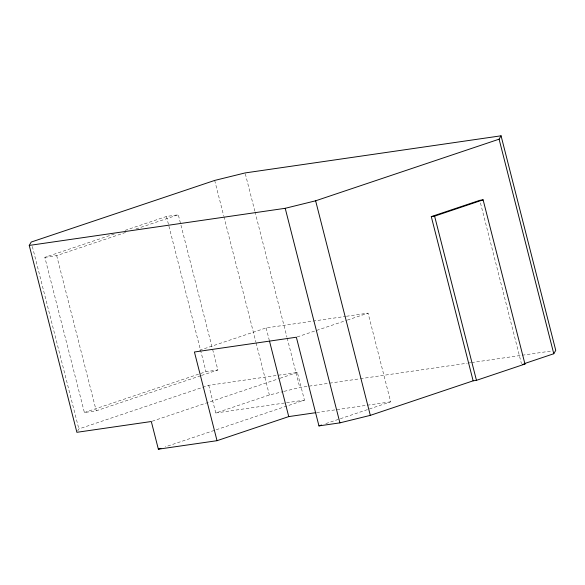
<?xml version="1.0" encoding="UTF-8"?>
<svg xmlns="http://www.w3.org/2000/svg" width="585" height="585" viewBox="0 0 585 585"><rect width="100%" height="100%" fill="white"/><g stroke="black" fill="none" stroke-linecap="round" stroke-linejoin="round"><path stroke-width="0.44" stroke-dasharray="2.92 2.19" d="M77.673 430.962L78.851 428.937L201.81 387.636M200.618 375.753L96.24 410.809L84.394 412.527L44.833 257.334L114.704 233.861M125.051 230.388L166.454 216.479L178.308 214.761L212.245 347.914M44.833 257.334L56.679 255.616L125.687 232.435M136.042 228.954L178.308 214.761M199.609 350.261L266.138 327.914L345.516 316.397M297.217 336.923L346.466 320.383M347.329 320.097L368.067 313.129L390.67 401.815L324.141 424.162M84.394 412.527L206.015 371.68L217.869 369.961L212.472 348.799M201.481 375.468L217.869 369.961M202.673 387.35L208.735 385.31L297.377 372.455L304.434 400.133L165.277 446.874M152.173 421.222L279.228 378.553M280.091 378.261L297.377 372.455M208.735 385.31L215.792 412.988L269.371 394.992L283.272 391.562M284.142 391.35L299.783 387.497L328.726 383.292M346.415 316.266L368.067 313.129M329.626 383.168L359.475 378.839M360.382 378.707L467.108 363.226M468.015 363.095L470.728 362.7M471.634 362.568L551.231 351.022M215.792 412.988L304.434 400.133M316.704 412.542L390.67 401.815M480.475 202.973L521.432 363.651M245.312 173.811L254.767 210.9M254.994 211.785L286.95 337.165M287.176 338.05L299.783 387.497M266.138 327.914L269.268 340.207M214.68 180.429L223.682 215.748M223.909 216.633L255.872 342.013M256.091 342.898L269.371 394.992M166.454 216.479L168.707 225.298M168.926 226.183L206.015 371.68M56.679 255.616L96.24 410.809M32.343 246.482L78.851 428.937"/><path stroke-width="0.88" d="M315.805 412.674L288.741 416.6L217.028 440.688L158.359 449.192L151.31 421.514L76.884 432.308L29.25 245.429L31.217 242.051L214.68 180.429L245.093 172.933L501.06 135.808L555.75 350.371L553.783 353.742L524.189 363.68M29.25 245.429L285.217 208.304L315.629 200.801L499.093 139.179L501.06 135.808M473.141 380.828L431.284 216.618L479.795 200.319L483.115 199.843L524.972 364.053L476.461 380.345L473.141 380.828L370.32 415.365L339.907 422.86L318.957 425.902L296.354 337.216L194.425 352.002L217.028 440.688M431.284 216.618L434.604 216.136L483.115 199.843M158.359 449.192L160.955 448.322M318.957 425.902L321.553 425.032M522.485 364.411L524.972 364.053M499.093 139.179L553.783 353.742M434.604 216.136L476.461 380.345M315.629 200.801L370.32 415.365M285.217 208.304L339.907 422.86M269.495 341.084L288.741 416.6"/></g></svg>
